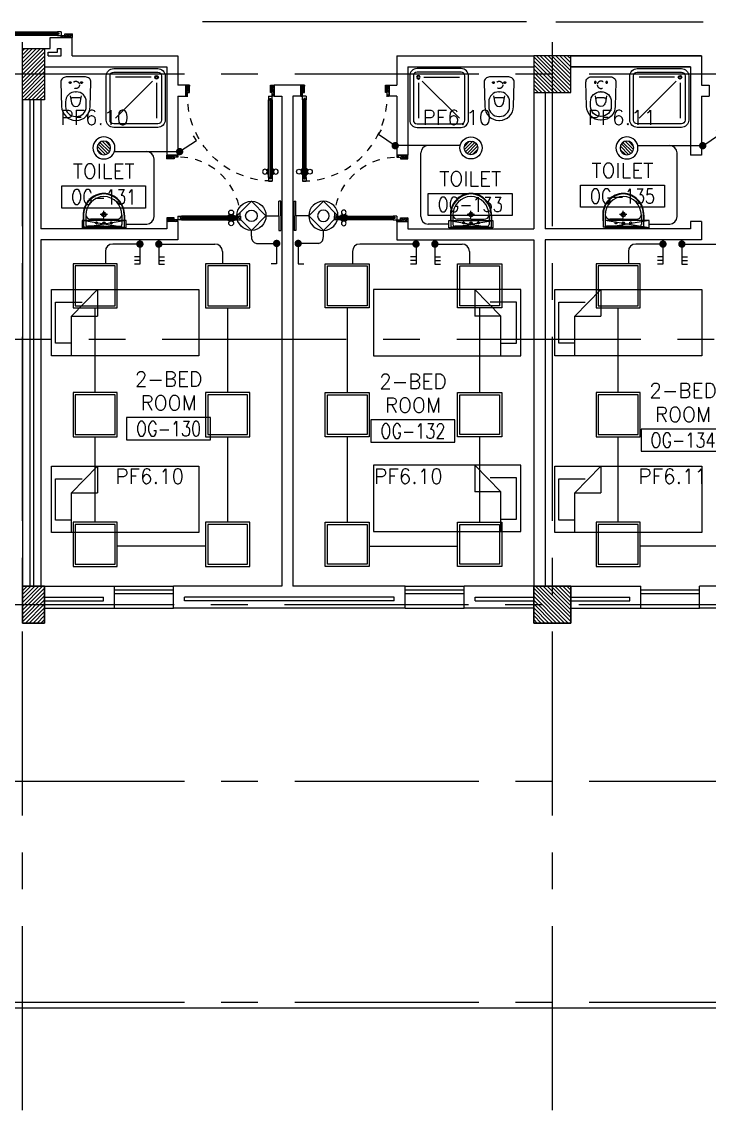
# Model space of a CAD drawing. Extents: x -0.3 to 93.5, y -1.1 to 78.4.
# Drawn here: x 50.62 to 59.96, y -1.11 to 13.66 of the extents above; entities that cross this region are included whole.
import ezdxf
from ezdxf.enums import TextEntityAlignment as Align

# ---------------------------------------------------------------- set-up
doc = ezdxf.new("R2010")
doc.units = 0
doc.header["$MEASUREMENT"] = 0
doc.header["$PDMODE"] = 34
for name, pattern in [('CENTERX2', [4, 2.5, -0.5, 0.5, -0.5]), ('DASHED', [0.75, 0.5, -0.25]), ('HIDDEN', [0.375, 0.25, -0.125]), ('HIDDEN2', [0.1875, 0.125, -0.0625])]:
    doc.linetypes.add(name, pattern=pattern)
doc.layers.get('0').update_dxf_attribs({"linetype": 'CONTINUOUS'})
doc.layers.get('DEFPOINTS').update_dxf_attribs({"linetype": 'CONTINUOUS'})
for name, color, linetype in [('AX-DIM', 11, 'CONTINUOUS'), ('AXES', 11, 'CENTERX2'), ('COL', 11, 'CONTINUOUS'), ('DOOR', 7, 'CONTINUOUS'), ('E-CLINE', 2, 'CONTINUOUS'), ('E-LEGEND', 3, 'CONTINUOUS'), ('E-LITE', 4, 'CONTINUOUS'), ('E-SWITCH', 4, 'CONTINUOUS'), ('E-TEXT', 4, 'CONTINUOUS'), ('FIX', 11, 'CONTINUOUS'), ('FUR', 11, 'CONTINUOUS'), ('HAT', 11, 'CONTINUOUS'), ('INSUL', 11, 'CONTINUOUS'), ('RM-BOX', 11, 'CONTINUOUS'), ('RM-NAME', 11, 'CONTINUOUS'), ('RM-NO', 11, 'CONTINUOUS'), ('WALL', 11, 'CONTINUOUS'), ('WIN', 11, 'CONTINUOUS')]:
    doc.layers.add(name, color=color, linetype=linetype)
doc.styles.add('ROMANS', font='ROMANS.shx', dxfattribs={"width": 0.6})
doc.dimstyles.new('STANDARD in', dxfattribs={"dimtxt": 0.24, "dimasz": 0.1, "dimexe": 0.07, "dimexo": 0.05, "dimgap": 0.05, "dimtad": 1, "dimdec": 0, "dimlfac": 1000, "dimzin": 0, "dimdsep": 46, "dimtxsty": 'ROMANS', "dimblk": 'ARCHTICK', "dimcen": 0.05, "dimdle": 0.05, "dimclrd": 7, "dimclre": 7, "dimclrt": 2, "dimadec": 0, "dimazin": 0, "dimtfac": 1, "dimtdec": 0, "dimtmove": 2, "dimatfit": 3, "dimldrblk": 'ARCHTICK', "dimfxl": 0, "dimtolj": 1, "dimtzin": 0, "dimarcsym": 0})

# ---------------------------------------------------------------- blocks, each defined once
blk = doc.blocks.new('_ARCHTICK')
at = {"color": 0, "linetype": 'ByBlock', "const_width": 0.15}
blk.add_lwpolyline([(-0.5, -0.5), (0.5, 0.5)], dxfattribs=at)
blk = doc.blocks.new('*D141')
at = {"layer": 'AX-DIM', "color": 7, "lineweight": -2, "ltscale": 0.3}
for p, q in [((91.482, 5.5), (92.202, 5.5)), ((92.132, 5.55), (92.132, 0.225)), ((49.537, 0.275), (92.202, 0.275))]:
    blk.add_line(p, q, dxfattribs=at)
at = {"layer": 'DEFPOINTS', "color": 0, "ltscale": 0.3}
for p in [(91.432, 5.5), (49.487, 0.275), (92.132, 0.275)]:
    blk.add_point(p, dxfattribs=at)
at = {"layer": 'AX-DIM', "color": 7, "lineweight": -2, "ltscale": 0.3, "xscale": 0.1, "yscale": 0.1, "zscale": 0.1}
for p, rotation in [((92.132, 5.5), 90), ((92.132, 0.275), 270)]:
    blk.add_blockref('_ARCHTICK', p, dxfattribs=dict(at, rotation=rotation))
at = {"layer": 'AX-DIM', "color": 2, "ltscale": 0.3, "insert": (91.962, 2.887), "char_height": 0.24, "attachment_point": 5, "rotation": 90, "style": 'ROMANS'}
blk.add_mtext('\\A1;5225', dxfattribs=at)
blk = doc.blocks.new('*X84')
at = {"color": 0}
for p, q in [((227929, 169910), (228408, 170390)), ((227929, 169963), (228355, 170390)), ((227929, 170017), (228302, 170390)), ((227929, 170070), (228249, 170390)), ((227929, 170123), (228196, 170390)), ((227929, 170176), (228143, 170390)), ((227929, 170229), (228090, 170390)), ((227929, 170282), (228037, 170390)), ((227929, 170335), (227984, 170390)), ((227961, 169890), (228429, 170357)), ((228014, 169890), (228429, 170304)), ((228067, 169890), (228429, 170251)), ((228120, 169890), (228429, 170198)), ((228173, 169890), (228429, 170145)), ((228226, 169890), (228429, 170092)), ((228279, 169890), (228429, 170039)), ((228332, 169890), (228429, 169986)), ((228385, 169890), (228429, 169933))]:
    blk.add_line(p, q, dxfattribs=at)
blk = doc.blocks.new('COL50')
at = {"layer": 'COL'}
blk.add_lwpolyline([(-250, 250), (-250, -250), (250, -250), (250, 250)], close=True, dxfattribs=at)
blk = doc.blocks.new('*X83')
at = {"color": 0}
for p, q in [((227929, 177123), (228395, 177590)), ((227929, 177176), (228342, 177590)), ((227929, 177229), (228289, 177590)), ((227929, 177282), (228236, 177590)), ((227929, 177335), (228183, 177590)), ((227929, 177388), (228130, 177590)), ((227929, 177441), (228077, 177590)), ((227929, 177494), (228024, 177590)), ((227929, 177547), (227971, 177590)), ((227948, 177090), (228429, 177570)), ((228001, 177090), (228429, 177517)), ((228054, 177090), (228429, 177464)), ((228107, 177090), (228429, 177411)), ((228161, 177090), (228429, 177358)), ((228214, 177090), (228429, 177305)), ((228267, 177090), (228429, 177252)), ((228320, 177090), (228429, 177199)), ((228373, 177090), (228429, 177146))]:
    blk.add_line(p, q, dxfattribs=at)
blk = doc.blocks.new('DOOR100')
at = {"layer": 'DOOR', "color": 0, "linetype": 'ByBlock'}
for p, q in [((-82, 1205), (-91, 1205)), ((-91, 1205), (-91, 1140)), ((-75, 1218), (-82, 1218)), ((-82, 1128), (-82, 1218)), ((-82, 1205), (-82, 1140)), ((-25, 1300), (-75, 1300)), ((-75, 1300), (-25, 1300)), ((-75, 1250), (-75, 1300)), ((-58, 1250), (-75, 1250)), ((-42, 1270), (-58, 1270)), ((-58, 1250), (-58, 1270)), ((-42, 1250), (-42, 1270)), ((-25, 1250), (-42, 1250)), ((-25, 1250), (-25, 1300)), ((-25, 1218), (-18, 1218)), ((-18, 1128), (-18, 1218)), ((-18, 1205), (-9, 1205)), ((-18, 1205), (-18, 1140)), ((-9, 1205), (-9, 1140)), ((-82, 1140), (-91, 1140)), ((-75, 1128), (-82, 1128)), ((-25, 1128), (-18, 1128)), ((-18, 1140), (-9, 1140)), ((-1200, 0), (-1200, 150)), ((-1200, 150), (-1175, 150)), ((-1200, 150), (-1200, 0)), ((-1175, 150), (-1175, 100)), ((-75, 200), (-58, 200)), ((-75, 150), (-75, 200)), ((-75, 150), (-25, 150)), ((-58, 200), (-58, 180)), ((-58, 180), (-42, 180)), ((-42, 200), (-25, 200)), ((-42, 180), (-42, 200)), ((-25, 200), (-25, 150)), ((0, 150), (-25, 150)), ((-25, 150), (-25, 100)), ((0, 150), (0, 0)), ((-1150, 0), (-1200, 0)), ((-1175, 100), (-1150, 100)), ((-1150, 100), (-1150, 0)), ((-50, 100), (-50, 0)), ((-25, 100), (-50, 100)), ((-50, 0), (0, 0))]:
    blk.add_line(p, q, dxfattribs=at)
at = {"layer": 'DOOR', "linetype": 'ByBlock'}
for p, q in [((-75, 1250), (-75, 200)), ((-58, 200), (-58, 1250)), ((-42, 200), (-42, 1250)), ((-25, 200), (-25, 1250)), ((0, 0), (0, 150))]:
    blk.add_line(p, q, dxfattribs=at)
at = {"layer": 'DOOR', "color": 9, "linetype": 'ByBlock'}
for p, q in [((-1150, 0), (-1200, 114)), ((-1150, 0), (-1200, 40)), ((-1150, 0), (-1163, 100)), ((-50, 0), (0, 114)), ((-50, 0), (-37, 100)), ((-50, 0), (0, 40))]:
    blk.add_line(p, q, dxfattribs=at)
at = {"layer": 'DOOR', "color": 0, "linetype": 'ByBlock'}
for centre in [(-124, 1173), (24, 1173)]:
    blk.add_circle(centre, 32.4, dxfattribs=at)
at = {"layer": 'DOOR', "linetype": 'HIDDEN', "ltscale": 0.5}
blk.add_arc((-25, 150), 1150, 90, 180.0001, dxfattribs=at)
at = {"layer": 'DOOR', "color": 9, "linetype": 'ByBlock'}
for centre, radius, start, end in [((-1150, 0), 154, 103.7142, 108.8947), ((-50, 0), 154, 71.1053, 76.2858), ((-1150, 0), 134, 100.72, 111.8402), ((-1150, 0), 94.4, 90, 121.9818), ((-1150, 0), 74.4, 90, 132.2236), ((-1150, 0), 54.4, 90, 156.7926), ((-1150, 0), 34.4, 90, 180), ((-1150, 0), 14.4, 90, 180), ((-50, 0), 94.4, 58.0182, 90), ((-50, 0), 74.4, 47.7764, 90), ((-50, 0), 54.4, 23.2074, 90), ((-50, 0), 34.4, 0, 90), ((-50, 0), 14.4, 0, 90), ((-50, 0), 134, 68.1598, 79.28), ((-50, 0), 114, 64.0838, 77.3774)]:
    blk.add_arc(centre, radius, start, end, dxfattribs=at)
blk = doc.blocks.new('DOOR90')
at = {"layer": 'DOOR', "color": 0, "linetype": 'ByBlock'}
for p, q in [((-150, 0), (-150, -25)), ((-150, 0), (0, 0)), ((0, -50), (0, 0)), ((-1000, -25), (-1000, -75)), ((-1000, -75), (-1000, -25)), ((-950, -25), (-1000, -25)), ((-950, -75), (-1000, -75)), ((-970, -42), (-970, -58)), ((-950, -42), (-970, -42)), ((-950, -58), (-970, -58)), ((-950, -25), (-950, -42)), ((-950, -58), (-950, -75)), ((-918, -25), (-918, -18)), ((-828, -18), (-918, -18)), ((-918, -75), (-918, -82)), ((-828, -82), (-918, -82)), ((-905, -18), (-905, -9)), ((-905, -9), (-840, -9)), ((-905, -18), (-840, -18)), ((-905, -82), (-905, -91)), ((-905, -82), (-840, -82)), ((-905, -91), (-840, -91)), ((-840, -18), (-840, -9)), ((-840, -82), (-840, -91)), ((-828, -25), (-828, -18)), ((-828, -75), (-828, -82)), ((-200, -42), (-200, -25)), ((-200, -25), (-150, -25)), ((-180, -42), (-200, -42)), ((-200, -75), (-200, -58)), ((-200, -58), (-180, -58)), ((-150, -75), (-200, -75)), ((-180, -58), (-180, -42)), ((-150, -75), (-150, -25)), ((-150, -25), (-100, -25)), ((-100, -25), (-100, -50)), ((-100, -50), (0, -50)), ((-150, -900), (-150, -875)), ((-150, -875), (-100, -875)), ((-100, -850), (0, -850)), ((-100, -875), (-100, -850)), ((0, -850), (0, -900)), ((0, -900), (-150, -900)), ((-150, -900), (0, -900))]:
    blk.add_line(p, q, dxfattribs=at)
at = {"layer": 'DOOR', "color": 9, "linetype": 'ByBlock'}
for p, q in [((0, -50), (-114, 0)), ((0, -50), (-40, 0)), ((0, -50), (-100, -37)), ((0, -850), (-114, -900)), ((0, -850), (-100, -863)), ((0, -850), (-40, -900))]:
    blk.add_line(p, q, dxfattribs=at)
at = {"layer": 'DOOR', "linetype": 'ByBlock'}
for p, q in [((-200, -25), (-950, -25)), ((-200, -42), (-950, -42)), ((-200, -58), (-950, -58)), ((-950, -75), (-200, -75))]:
    blk.add_line(p, q, dxfattribs=at)
at = {"layer": 'DOOR', "color": 0, "linetype": 'ByBlock'}
for centre in [(-873, 24), (-873, -124)]:
    blk.add_circle(centre, 32.4, dxfattribs=at)
at = {"layer": 'DOOR', "color": 9, "linetype": 'ByBlock'}
for centre, radius, start, end in [((0, -50), 154, 161.1053, 166.2858), ((0, -50), 134, 158.1598, 169.28), ((0, -50), 94.4, 148.0182, 180), ((0, -50), 74.4, 137.7764, 180), ((0, -50), 114, 154.0838, 167.3774), ((0, -50), 54.4, 113.2074, 180), ((0, -50), 34.4, 90, 180), ((0, -50), 14.4, 90, 180), ((0, -850), 134, 190.72, 201.8402), ((0, -850), 94.4, 180, 211.9818), ((0, -850), 74.4, 180, 222.2236), ((0, -850), 54.4, 180, 246.7926), ((0, -850), 34.4, 180, 270), ((0, -850), 14.4, 180, 270), ((0, -850), 154, 193.7142, 198.8947)]:
    blk.add_arc(centre, radius, start, end, dxfattribs=at)
at = {"layer": 'DOOR', "linetype": 'HIDDEN', "ltscale": 0.5}
blk.add_arc((-150, -25), 850, 180, 270, dxfattribs=at)
blk = doc.blocks.new('RM1')
at = {"layer": 'RM-BOX'}
blk.add_lwpolyline([(570, -200), (-570, -200), (-570, -500), (570, -500)], close=True, dxfattribs=at)
at = {"layer": 'RM-NAME', "style": 'ROMANS'}
for tag, p in [('ROOMNAME1', (0, 324)), ('ROOMNAME2', (0, 0))]:
    blk.add_attdef(tag, text='', height=200, dxfattribs=at).set_placement(p, align=Align.MIDDLE)
at = {"layer": 'RM-NO', "style": 'ROMANS', "width": 0.8}
blk.add_attdef('ROOMNO', text='', height=200, dxfattribs=at).set_placement((0, -350), align=Align.MIDDLE)
blk = doc.blocks.new('C11')
at = {"layer": 'HAT'}
h = blk.add_hatch(dxfattribs=at)
h.set_pattern_fill('ANSI31', color=256, scale=300, style=0)
h.set_pattern_definition([(45, (-248556.182, -75061.005), (-26.5165043, 26.5165043), [])])
h.paths.add_polyline_path([(300, 700), (0, 700), (0, 350), (300, 350)])
h.paths.add_polyline_path([(300, 350), (0, 350), (0, 0), (300, 0)])
at = {"layer": 'COL'}
blk.add_lwpolyline([(300, 700), (300, 0), (0, 0), (0, 700)], close=True, dxfattribs=at)
blk = doc.blocks.new('C-300')
at = {"layer": 'HAT', "linetype": 'ByBlock', "ltscale": 0.3}
h = blk.add_hatch(dxfattribs=at)
h.set_pattern_fill('ANSI31', color=8, scale=300, style=0)
h.set_pattern_definition([(45, (-258496.182, -82361.005), (-26.5165043, 26.5165043), [])])
h.paths.add_polyline_path([(300, 500), (0, 500), (0, 250), (300, 250)])
h.paths.add_polyline_path([(300, 250), (0, 250), (0, 0), (300, 0)])
at = {"layer": 'COL'}
blk.add_lwpolyline([(0, 500), (300, 500), (300, 0), (0, 0)], close=True, dxfattribs=at)
blk = doc.blocks.new('A$C272A55A0')
at = {"layer": 'DOOR', "color": 0, "linetype": 'ByBlock'}
for p, q in [((0, 900), (0, 1050)), ((50, 1050), (0, 1050)), ((50, 950), (50, 1050)), ((1750, 950), (1750, 1050)), ((1750, 1050), (1800, 1050)), ((1800, 1050), (1800, 900)), ((0, 900), (25, 900)), ((25, 950), (50, 950)), ((25, 900), (25, 950)), ((75, 900), (25, 900)), ((25, 850), (25, 900)), ((75, 900), (75, 850)), ((1725, 900), (1775, 900)), ((1725, 900), (1725, 850)), ((1775, 950), (1750, 950)), ((1775, 900), (1775, 950)), ((1800, 900), (1775, 900)), ((1775, 850), (1775, 900)), ((42, 850), (25, 850)), ((58, 870), (42, 870)), ((42, 870), (42, 850)), ((58, 850), (58, 870)), ((75, 850), (58, 850)), ((1725, 850), (1742, 850)), ((1742, 870), (1758, 870)), ((1742, 850), (1742, 870)), ((1758, 870), (1758, 850)), ((1758, 850), (1775, 850)), ((1718, 160), (1709, 160)), ((1709, 95), (1709, 160)), ((1725, 173), (1718, 173)), ((1718, 173), (1718, 83)), ((1718, 95), (1718, 160)), ((1775, 173), (1782, 173)), ((1782, 173), (1782, 83)), ((1782, 160), (1791, 160)), ((1782, 95), (1782, 160)), ((1791, 95), (1791, 160)), ((25, 50), (42, 50)), ((25, 50), (25, 0)), ((25, 0), (75, 0)), ((75, 0), (25, 0)), ((42, 50), (42, 30)), ((42, 30), (58, 30)), ((58, 50), (75, 50)), ((58, 50), (58, 30)), ((75, 50), (75, 0)), ((1718, 95), (1709, 95)), ((1725, 83), (1718, 83)), ((1742, 50), (1725, 50)), ((1725, 50), (1725, 0)), ((1775, 0), (1725, 0)), ((1725, 0), (1775, 0)), ((1742, 50), (1742, 30)), ((1758, 30), (1742, 30)), ((1775, 50), (1758, 50)), ((1758, 50), (1758, 30)), ((1775, 83), (1782, 83)), ((1775, 50), (1775, 0)), ((1782, 95), (1791, 95))]:
    blk.add_line(p, q, dxfattribs=at)
at = {"layer": 'DOOR', "color": 9, "linetype": 'ByBlock'}
for p, q in [((50, 1050), (0, 1010)), ((50, 1050), (0, 937)), ((50, 1050), (37, 950)), ((1750, 1050), (1800, 1010)), ((1750, 1050), (1800, 937)), ((1750, 1050), (1763, 950))]:
    blk.add_line(p, q, dxfattribs=at)
at = {"layer": 'DOOR', "linetype": 'ByBlock'}
for p, q in [((25, 850), (25, 50)), ((42, 850), (42, 50)), ((58, 850), (58, 50)), ((75, 50), (75, 850)), ((1725, 50), (1725, 850)), ((1742, 850), (1742, 50)), ((1758, 850), (1758, 50)), ((1775, 850), (1775, 50))]:
    blk.add_line(p, q, dxfattribs=at)
at = {"layer": 'DOOR', "color": 0, "linetype": 'ByBlock'}
for centre in [(1676, 128), (1824, 128)]:
    blk.add_circle(centre, 32.4, dxfattribs=at)
at = {"layer": 'DOOR', "color": 9, "linetype": 'ByBlock'}
for centre, radius, start, end in [((50, 1050), 34.4, 180, 270), ((50, 1050), 14.4, 180, 270), ((1750, 1050), 14.4, 270, 0), ((1750, 1050), 34.4, 270, 0), ((50, 1050), 54.4, 203.2074, 270), ((50, 1050), 74.4, 227.7764, 270), ((50, 1050), 94.4, 238.0182, 270), ((50, 1050), 114, 244.0838, 257.3774), ((50, 1050), 134, 248.1598, 259.28), ((50, 1050), 154, 251.1053, 256.2858), ((1750, 1050), 54.4, 270, 336.7926), ((1750, 1050), 74.4, 270, 312.2236), ((1750, 1050), 94.4, 270, 301.9818), ((1750, 1050), 114, 282.6226, 295.9162), ((1750, 1050), 134, 280.72, 291.8402), ((1750, 1050), 154, 283.7142, 288.8947)]:
    blk.add_arc(centre, radius, start, end, dxfattribs=at)
at = {"layer": 'DOOR', "linetype": 'HIDDEN', "ltscale": 0.5}
for centre, start, end in [((50, 851), 268.3174, 3.2965), ((1750, 851), 176.7035, 271.6826)]:
    blk.add_arc(centre, 851, start, end, dxfattribs=at)
at = {"layer": 'WALL', "linetype": 'ByBlock'}
blk.add_line((1800, 900), (1800, 1050), dxfattribs=at)
blk = doc.blocks.new('LAV1')
at = {"layer": 'FIX', "linetype": 'ByBlock', "ltscale": 0.3}
for p, q in [((-280, 210), (-275, 50)), ((-245, 210), (-245, 85)), ((245, 210), (245, 85)), ((280, 210), (275, 50)), ((0, 60), (-220, 60)), ((0, 60), (220, 60))]:
    blk.add_line(p, q, dxfattribs=at)
at = {"layer": 'FIX', "linetype": 'Continuous', "lineweight": 20}
for p, q in [((-275, 210), (-275, 50)), ((0, 155), (-181, 155)), ((0, 155), (181, 155)), ((275, 210), (275, 50)), ((0, 50), (-275, 50)), ((0, 50), (-252, 50)), ((0, 50), (252, 50)), ((0, 50), (275, 50))]:
    blk.add_line(p, q, dxfattribs=at)
at = {"layer": 'FIX', "linetype": 'DASHED', "lineweight": 20, "ltscale": 0.05}
for p, q in [((50, 220), (-50, 220)), ((0, 170), (0, 270)), ((0, 170), (0, 270))]:
    blk.add_line(p, q, dxfattribs=at)
at = {"layer": 'FIX', "lineweight": 20}
for p, q in [((16, 107), (-15, 107)), ((0, 92), (0, 123))]:
    blk.add_line(p, q, dxfattribs=at)
for centre, radius in [((0, 220), 29.5), ((0, 220), 22.5), ((0, 107), 15.5)]:
    blk.add_circle(centre, radius, dxfattribs=at)
at = {"layer": 'FIX', "linetype": 'HIDDEN', "lineweight": 20, "ltscale": 0.05}
for centre in [(-100, 107), (100, 107)]:
    blk.add_circle(centre, 12.4, dxfattribs=at)
at = {"layer": 'FIX', "linetype": 'ByBlock', "ltscale": 0.3}
for centre, radius, start, end in [((7, 220), 287, 91.3776, 182.0064), ((-7, 220), 287, 357.9936, 88.6224), ((-220, 85), 24.9, 179.7021, 269.9486), ((220, 85), 24.9, 270.0514, 0.2979)]:
    blk.add_arc(centre, radius, start, end, dxfattribs=at)
at = {"layer": 'FIX', "linetype": 'Continuous', "lineweight": 20}
for centre, radius, start, end in [((8, 217), 283, 91.6988, 181.351), ((8, 212), 253, 91.7328, 180.4884), ((-8, 217), 283, 358.649, 88.3012), ((-8, 212), 253, 359.5116, 88.2672), ((-179, 222), 66.9, 190.2006, 268.0786), ((179, 222), 66.9, 271.9214, 349.7994)]:
    blk.add_arc(centre, radius, start, end, dxfattribs=at)
blk = doc.blocks.new('SHR1')
at = {"layer": 'FIX'}
for p, q in [((-196, 196), (-700, 700)), ((-143, 218), (-143, 700)), ((-218, 143), (-700, 143))]:
    blk.add_line(p, q, dxfattribs=at)
for points in [[(-825, 125), (-825, 725, -0.414214), (-725, 825), (-125, 825, -0.414214), (-25, 725), (-25, 125, -0.414214), (-125, 25), (-725, 25, -0.414214)], [(-775, 125), (-775, 725, -0.414214), (-725, 775), (-125, 775, -0.414214), (-75, 725), (-75, 125, -0.414214), (-125, 75), (-725, 75, -0.414214)]]:
    blk.add_lwpolyline(points, format="xyb", close=True, dxfattribs=at)
for radius in [25, 15]:
    blk.add_circle((-143, 143), radius, dxfattribs=at)
blk = doc.blocks.new('WC1')
at = {"layer": 'FIX', "lineweight": 20}
for p, q in [((-210, 204), (-538, 194)), ((-727, 5), (-727, -5)), ((-674, 5), (-674, -5)), ((-534, 24), (-540, 0)), ((-540, 0), (-534, -24)), ((-475, 141), (-538, 141)), ((-395, 76), (-490, 60)), ((-339, 5), (-339, -5)), ((-538, -141), (-475, -141)), ((-490, -60), (-395, -76)), ((-538, -194), (-210, -204))]:
    blk.add_line(p, q, dxfattribs=at)
at = {"layer": 'FIX', "linetype": 'Continuous', "lineweight": 20}
blk.add_line((-420, -47), (-420, 45), dxfattribs=at)
at = {"layer": 'FIX', "lineweight": 20}
blk.add_lwpolyline([(-213, -204), (-210, -204, 0.414214), (-137, -131), (-137, 0), (-137, 131, 0.414214), (-210, 204)], format="xyb", dxfattribs=at)
at = {"layer": 'FIX', "linetype": 'HIDDEN2', "lineweight": 20, "ltscale": 0.3}
blk.add_circle((-245, 0), 49.8, dxfattribs=at)
at = {"layer": 'FIX', "linetype": 'HIDDEN', "lineweight": 20, "ltscale": 0.05}
for centre in [(-213, 78), (-213, -77)]:
    blk.add_circle(centre, 11.6, dxfattribs=at)
at = {"layer": 'FIX', "lineweight": 20}
for centre, radius, start, end in [((-538, 5), 189, 90, 180), ((-538, 5), 136, 90, 180), ((-473, -7), 68.2, 128.9242, 152.8468), ((-464, -18), 82, 108.496, 128.9242), ((-475, 5), 136, 360, 90), ((-538, -5), 189, 180, 270), ((-538, -5), 136, 180, 270), ((-473, 7), 68.2, 207.1532, 231.0758), ((-464, 18), 82, 231.0758, 251.504), ((-475, -5), 136, 270, 0)]:
    blk.add_arc(centre, radius, start, end, dxfattribs=at)
at = {"layer": 'FIX', "linetype": 'Continuous', "lineweight": 20}
for centre, start, end in [((-443, 46), 357.6662, 91.6121), ((-442, -46), 268.3879, 2.3338)]:
    blk.add_arc(centre, 22.3, start, end, dxfattribs=at)
blk = doc.blocks.new('*X49')
at = {"color": 0}
for p, q in [((21548.527, 18540.142), (21548.801, 18540.415)), ((21548.529, 18539.966), (21548.977, 18540.414)), ((21548.584, 18539.845), (21549.098, 18540.359)), ((21548.672, 18539.756), (21549.187, 18540.271)), ((21548.793, 18539.7), (21549.243, 18540.15)), ((21548.966, 18539.696), (21549.246, 18539.977))]:
    blk.add_line(p, q, dxfattribs=at)
blk = doc.blocks.new('SPOT')
at = {"layer": 'E-LITE'}
for radius in [0.6, 0.369]:
    blk.add_circle((0, 0), radius, dxfattribs=at)
at = {"layer": 'E-LITE', "color": 8}
blk.add_blockref('*X49', (-21548.886, -18540.056), dxfattribs=at)
blk = doc.blocks.new('MR20')
at = {"layer": 'E-LITE'}
for p, q in [((-300, 100), (-300, 0)), ((-300, 100), (-300, 0)), ((-300, 0), (300, 0)), ((-300, 0), (300, 0)), ((-300, 0), (300, 0)), ((-300, 0), (-300, 0)), ((300, 0), (300, 100)), ((300, 0), (300, 100)), ((300, 0), (300, 0))]:
    blk.add_line(p, q, dxfattribs=at)
at = {"layer": 'E-LITE', "color": 3}
blk.add_line((300, 100), (-300, 100), dxfattribs=at)
at = {"layer": 'E-LITE', "color": 8}
for p, q in [((300, 0), (-300, 100)), ((300, 100), (-300, 0))]:
    blk.add_line(p, q, dxfattribs=at)
blk = doc.blocks.new('NL')
at = {"layer": 'E-LEGEND'}
blk.add_line((0, -193), (25, -193), dxfattribs=at)
at = {"layer": 'E-LITE'}
for p, q in [((0, 5), (0, 203)), ((25, 203), (0, 203)), ((25, 5), (25, 203)), ((0, 5), (0, -193)), ((25, 5), (25, -193))]:
    blk.add_line(p, q, dxfattribs=at)
at = {"layer": 'E-LITE', "color": 2}
blk.add_line((201, 5), (25, 5), dxfattribs=at)
at = {"layer": 'E-LITE', "color": 5}
blk.add_circle((398, 5), 198, dxfattribs=at)
at = {"layer": 'E-SWITCH', "color": 2}
for p, q in [((201, 5), (398, 203)), ((398, 203), (596, 5)), ((398, -193), (201, 5)), ((596, 5), (398, -193))]:
    blk.add_line(p, q, dxfattribs=at)
at = {"layer": 'E-SWITCH'}
blk.add_circle((398, 5), 78.5, dxfattribs=at)
blk = doc.blocks.new('L42')
at = {"layer": 'E-LITE'}
for p, q in [((0.3, 0.3), (-0.3, 0.3)), ((-0.3, 0.3), (-0.3, -0.3)), ((0.3, -0.3), (0.3, 0.3)), ((-0.3, -0.3), (0.3, -0.3))]:
    blk.add_line(p, q, dxfattribs=at)
at = {"layer": 'E-LITE', "color": 8}
blk.add_lwpolyline([(-0.27, 0.27), (-0.27, -0.27), (0.27, -0.27), (0.27, 0.27)], close=True, dxfattribs=at)
blk = doc.blocks.new('1G1W')
for p, q in [((0, 0), (0.55, 0)), ((0.55, 0), (0.55, -0.15))]:
    blk.add_line(p, q)
at = {"const_width": 0.1}
blk.add_lwpolyline([(-0.05, 0, 1), (0.05, 0, 1)], format="xyb", close=True, dxfattribs=at)
blk = doc.blocks.new('3G1W')
for p, q in [((0, 0), (0.55, 0)), ((0.35, 0), (0.35, -0.15)), ((0.45, 0), (0.45, -0.15)), ((0.55, 0), (0.55, -0.15))]:
    blk.add_line(p, q)
at = {"const_width": 0.1}
blk.add_lwpolyline([(-0.05, 0, 1), (0.05, 0, 1)], format="xyb", close=True, dxfattribs=at)

msp = doc.modelspace()

# ---------------------------------------------------------------- linework, layer by layer
at = {"layer": 'AXES'}
for p, q in [((57.8324, -1.1143), (57.8324, 77.6984)), ((50.6324, -1.1143), (50.6324, 77.3484)), ((92.8324, 12.95), (40.7424, 12.95)), ((83.0324, 9.35), (40.7424, 9.35)), ((22.1924, 5.75), (92.8324, 5.75)), ((92.8324, 3.35), (40.7424, 3.35)), ((92.8324, 0.35), (40.7424, 0.35))]:
    msp.add_line(p, q, dxfattribs=at)
at = {"layer": 'COL'}
msp.add_lwpolyline([(58.0824, 6), (58.0824, 5.5), (57.5824, 5.5), (57.5824, 6)], close=True, dxfattribs=at)
at = {"layer": 'E-CLINE', "color": 4}
for p, q in [((54.1898, 13.6619), (53.0801, 13.6619)), ((57.4801, 13.6619), (54.1898, 13.6619)), ((57.8801, 13.6619), (59.8801, 13.6619)), ((56.0441, 11.0162), (56.0441, 11.8819)), ((59.5269, 11.0162), (59.5269, 11.8812)), ((52.4206, 11.0162), (52.4206, 11.7988)), ((52.0415, 10.9162), (52.3206, 10.9162)), ((56.4232, 10.9162), (56.1441, 10.9162)), ((59.1478, 10.9162), (59.4269, 10.9162)), ((51.6199, 8.6295), (51.6199, 9.7768)), ((53.4199, 9.7768), (53.4199, 8.6295)), ((55.0449, 9.7768), (55.0449, 8.6295)), ((56.8449, 8.6295), (56.8449, 9.7768)), ((58.7262, 8.6295), (58.7262, 9.7768)), ((51.6199, 6.8675), (51.6199, 8.0295)), ((53.4199, 8.0295), (53.4199, 6.8675)), ((55.0449, 8.0295), (55.0449, 6.8675)), ((56.8449, 6.8675), (56.8449, 8.0295)), ((58.7262, 6.8675), (58.7262, 8.0295)), ((53.1199, 6.5411), (51.9199, 6.5411)), ((55.3449, 6.5411), (56.5449, 6.5411)), ((60.2262, 6.5411), (59.0262, 6.5411))]:
    msp.add_line(p, q, dxfattribs=at)
for centre, start, end in [((56.1441, 11.8819), 90, 180), ((59.4269, 11.8812), 0, 90), ((52.3206, 11.7988), 0, 90), ((52.3206, 11.0162), 270, 0), ((56.1441, 11.0162), 180, 270), ((59.4269, 11.0162), 270, 0)]:
    msp.add_arc(centre, 0.1, start, end, dxfattribs=at)
at = {"layer": 'E-LITE', "linetype": 'ByBlock', "ltscale": 0.3}
for p, q in [((53.743, 10.7526), (53.743, 10.83)), ((54.7217, 10.7526), (54.7217, 10.83))]:
    msp.add_line(p, q, dxfattribs=at)
at = {"layer": 'E-SWITCH', "color": 4}
for p, q in [((56.5851, 11.9819), (55.6718, 11.9819)), ((58.9859, 11.9812), (59.8992, 11.9812)), ((51.8796, 11.8988), (52.7449, 11.8988)), ((52.2034, 10.6441), (51.8587, 10.6441)), ((52.5101, 10.6441), (53.2483, 10.6441)), ((53.8105, 10.6526), (54.0861, 10.6526)), ((54.6543, 10.6526), (54.3786, 10.6526)), ((55.9546, 10.6441), (55.2164, 10.6441)), ((56.2613, 10.6441), (56.606, 10.6441)), ((59.3098, 10.6441), (58.965, 10.6441)), ((59.6165, 10.6441), (60.3546, 10.6441)), ((51.7587, 10.5441), (51.7587, 10.3768)), ((53.3483, 10.5441), (53.3483, 10.3768)), ((55.1164, 10.5441), (55.1164, 10.3768)), ((56.706, 10.5441), (56.706, 10.3768)), ((58.865, 10.5441), (58.865, 10.3768))]:
    msp.add_line(p, q, dxfattribs=at)
for centre, radius, start, end in [((51.8587, 10.5441), 0.1, 90, 180), ((53.2483, 10.5441), 0.1, 0, 90), ((53.832, 10.7399), 0.0899, 171.85009, 256.1475), ((54.6327, 10.7399), 0.0899, 283.8525, 8.14991), ((55.2164, 10.5441), 0.1, 90, 180), ((56.606, 10.5441), 0.1, 0, 90), ((58.965, 10.5441), 0.1, 90, 180)]:
    msp.add_arc(centre, radius, start, end, dxfattribs=at)
at = {"layer": 'FUR'}
for p, q in [((51.0274, 10.0269), (53.0274, 10.0269)), ((51.0274, 9.1269), (51.0274, 10.0269)), ((51.299, 9.6657), (51.6524, 10.0269)), ((51.6524, 10.0269), (51.6524, 9.6657)), ((53.0274, 10.0269), (53.0274, 9.1269)), ((57.4019, 10.0269), (55.4019, 10.0269)), ((55.4019, 10.0269), (55.4019, 9.1269)), ((56.7768, 10.0269), (56.7768, 9.6657)), ((57.1302, 9.6657), (56.7768, 10.0269)), ((57.4019, 9.1269), (57.4019, 10.0269)), ((57.8647, 10.0269), (59.8647, 10.0269)), ((57.8647, 9.1269), (57.8647, 10.0269)), ((58.1363, 9.6657), (58.4897, 10.0269)), ((58.4897, 10.0269), (58.4897, 9.6657)), ((59.8647, 10.0269), (59.8647, 9.1269)), ((51.0828, 9.8547), (51.4425, 9.8547)), ((51.0828, 9.2968), (51.0828, 9.8547)), ((57.3464, 9.8547), (56.9867, 9.8547)), ((57.3464, 9.2968), (57.3464, 9.8547)), ((57.9201, 9.8547), (58.2798, 9.8547)), ((57.9201, 9.2968), (57.9201, 9.8547)), ((51.299, 9.6657), (51.6524, 9.6657)), ((51.299, 9.1269), (51.299, 9.6657)), ((57.1302, 9.6657), (56.7768, 9.6657)), ((57.1302, 9.1269), (57.1302, 9.6657)), ((58.1363, 9.6657), (58.4897, 9.6657)), ((58.1363, 9.1269), (58.1363, 9.6657)), ((51.299, 9.2968), (51.0828, 9.2968)), ((57.1302, 9.2968), (57.3464, 9.2968)), ((58.1363, 9.2968), (57.9201, 9.2968)), ((53.0274, 9.1269), (51.0274, 9.1269)), ((55.4019, 9.1269), (57.4019, 9.1269)), ((59.8647, 9.1269), (57.8647, 9.1269)), ((51.0274, 7.628), (53.0274, 7.628)), ((51.0274, 6.728), (51.0274, 7.628)), ((51.299, 7.2669), (51.6524, 7.628)), ((51.6524, 7.628), (51.6524, 7.2669)), ((53.0274, 7.628), (53.0274, 6.728)), ((57.4019, 7.6407), (55.4019, 7.6407)), ((55.4019, 7.6407), (55.4019, 6.7407)), ((56.7768, 7.6407), (56.7768, 7.2796)), ((57.1302, 7.2796), (56.7768, 7.6407)), ((57.4019, 6.7407), (57.4019, 7.6407)), ((57.8647, 7.628), (59.8647, 7.628)), ((57.8647, 6.728), (57.8647, 7.628)), ((58.1363, 7.2669), (58.4897, 7.628)), ((58.4897, 7.628), (58.4897, 7.2669)), ((59.8647, 7.628), (59.8647, 6.728)), ((51.0828, 7.4559), (51.4425, 7.4559)), ((51.0828, 6.8979), (51.0828, 7.4559)), ((57.3464, 7.4686), (56.9867, 7.4686)), ((57.3464, 6.9106), (57.3464, 7.4686)), ((57.9201, 7.4559), (58.2798, 7.4559)), ((57.9201, 6.8979), (57.9201, 7.4559)), ((51.299, 7.2669), (51.6524, 7.2669)), ((51.299, 6.728), (51.299, 7.2669)), ((57.1302, 7.2796), (56.7768, 7.2796)), ((57.1302, 6.7407), (57.1302, 7.2796)), ((58.1363, 7.2669), (58.4897, 7.2669)), ((58.1363, 6.728), (58.1363, 7.2669)), ((51.299, 6.8979), (51.0828, 6.8979)), ((57.1302, 6.9106), (57.3464, 6.9106)), ((58.1363, 6.8979), (57.9201, 6.8979)), ((53.0274, 6.728), (51.0274, 6.728)), ((55.4019, 6.7407), (57.4019, 6.7407)), ((59.8647, 6.728), (57.8647, 6.728))]:
    msp.add_line(p, q, dxfattribs=at)
at = {"layer": 'INSUL'}
for p, q in [((51.1074, 13.25), (51.1074, 13.3)), ((51.1074, 13.3), (51.1574, 13.3)), ((51.1574, 13.2), (51.1574, 13.3)), ((50.9824, 13.25), (51.1074, 13.25)), ((50.9824, 13.2), (50.9824, 13.25)), ((50.9824, 13.2), (51.1574, 13.2)), ((50.7324, 12.6), (50.7324, 6)), ((50.7824, 12.6), (50.7824, 6)), ((50.9324, 5.85), (51.7324, 5.85)), ((50.9324, 5.8), (51.7324, 5.8)), ((51.7324, 5.8), (51.7324, 5.85)), ((55.6824, 5.85), (52.8324, 5.85)), ((52.8324, 5.8), (52.8324, 5.85)), ((55.6824, 5.8), (52.8324, 5.8)), ((55.6824, 5.8), (55.6824, 5.85)), ((56.7824, 5.85), (57.5824, 5.85)), ((56.7824, 5.8), (56.7824, 5.85)), ((56.7824, 5.8), (57.5824, 5.8)), ((58.0824, 5.85), (58.8824, 5.85)), ((58.0824, 5.8), (58.8824, 5.8)), ((58.8824, 5.8), (58.8824, 5.85))]:
    msp.add_line(p, q, dxfattribs=at)
at = {"layer": 'WALL'}
for p, q in [((51.0074, 13.3), (51.0074, 13.45)), ((51.0074, 13.45), (51.3074, 13.45)), ((51.3074, 13.2), (51.3074, 13.45)), ((50.6324, 13.3), (51.0074, 13.3)), ((50.6324, 13.2), (50.6324, 13.3)), ((50.6324, 13.2), (50.6324, 13.3)), ((51.3074, 13.2), (51.8324, 13.2)), ((52.7449, 13.2), (52.7449, 12.8)), ((55.7204, 13.2), (55.7204, 12.8)), ((59.8574, 13.2), (59.8574, 12.8)), ((50.9324, 13.05), (51.8324, 13.05)), ((50.9324, 13.05), (52.5949, 13.05)), ((52.5949, 13.05), (52.5949, 11.85)), ((55.8704, 13.05), (55.8704, 11.85)), ((59.7074, 13.05), (59.7074, 11.85)), ((52.8511, 12.8), (52.7449, 12.8)), ((55.6136, 12.8), (55.7204, 12.8)), ((50.6324, 12.6), (50.6324, 6)), ((50.8824, 12.6), (50.8824, 10.85)), ((52.7449, 12.65), (52.7449, 11.85)), ((54.1574, 12.65), (54.1574, 6)), ((54.3074, 12.65), (54.3074, 6)), ((55.7204, 12.65), (55.7204, 11.85)), ((57.5824, 12.7), (57.5824, 10.85)), ((57.7324, 12.7), (57.7324, 10.85)), ((59.8574, 12.65), (59.8574, 11.85)), ((52.7449, 11.85), (52.5949, 11.85)), ((55.7204, 11.85), (55.8704, 11.85)), ((59.8574, 11.85), (59.7074, 11.85)), ((52.5944, 10.95), (52.5944, 10.85)), ((52.7449, 10.95), (52.5949, 10.95)), ((52.7444, 10.95), (52.7444, 10.7)), ((55.7204, 10.95), (55.8704, 10.95)), ((55.7204, 10.95), (55.7204, 10.7)), ((55.8704, 10.95), (55.8704, 10.85)), ((59.8574, 10.95), (59.7074, 10.95)), ((59.7074, 10.95), (59.7074, 10.85)), ((59.8574, 10.95), (59.8574, 10.7)), ((52.5944, 10.85), (50.8824, 10.85)), ((55.8704, 10.85), (57.5824, 10.85)), ((59.7074, 10.85), (57.7324, 10.85)), ((50.8824, 10.7), (50.8824, 6)), ((52.7444, 10.7), (50.8824, 10.7)), ((55.7204, 10.7), (57.5824, 10.7)), ((57.5824, 10.7), (57.5824, 6)), ((59.8574, 10.7), (57.7324, 10.7)), ((57.7324, 10.7), (57.7324, 6)), ((50.9324, 6), (51.8824, 6)), ((51.8824, 5.7), (51.8824, 6)), ((52.6824, 5.7), (52.6824, 6)), ((54.1574, 6), (52.6824, 6)), ((55.8324, 6), (54.3074, 6)), ((55.8324, 5.7), (55.8324, 6)), ((56.6324, 5.7), (56.6324, 6)), ((57.5824, 6), (56.6324, 6)), ((58.0824, 6), (59.0324, 6)), ((59.0324, 5.7), (59.0324, 6)), ((59.8324, 5.7), (59.8324, 6)), ((61.2699, 6), (59.8324, 6)), ((50.9324, 5.7), (51.8824, 5.7)), ((55.8324, 5.7), (52.6824, 5.7)), ((57.5824, 5.7), (56.6324, 5.7)), ((58.0824, 5.7), (59.0324, 5.7)), ((63.0324, 5.7), (59.8324, 5.7))]:
    msp.add_line(p, q, dxfattribs=at)
at = {"layer": 'WALL', "linetype": 'ByBlock'}
for p, q in [((51.3074, 13.2), (52.7449, 13.2)), ((55.7204, 13.2), (57.5824, 13.2)), ((58.0824, 13.2), (59.8574, 13.2)), ((59.8574, 13.2), (58.0824, 13.2)), ((55.8704, 13.05), (57.5824, 13.05)), ((58.0824, 13.05), (59.7074, 13.05)), ((59.7074, 13.05), (58.0824, 13.05)), ((52.8511, 12.65), (52.8511, 12.8)), ((54.0511, 12.65), (54.0511, 12.8)), ((54.4136, 12.8), (54.0511, 12.8)), ((54.4136, 12.65), (54.4136, 12.8)), ((55.6136, 12.65), (55.6136, 12.8)), ((59.8574, 12.8), (59.9636, 12.8)), ((52.7449, 12.65), (52.8511, 12.65)), ((54.0511, 12.65), (54.1574, 12.65)), ((54.4136, 12.65), (54.3074, 12.65)), ((55.7204, 12.65), (55.6136, 12.65)), ((59.8574, 12.65), (59.9636, 12.65))]:
    msp.add_line(p, q, dxfattribs=at)
at = {"layer": 'WALL', "color": 2, "linetype": 'ByBlock'}
msp.add_line((59.9636, 12.8), (59.9636, 12.65), dxfattribs=at)
at = {"layer": 'WALL', "linetype": 'ByBlock', "ltscale": 0.3}
for points in [[(50.9324, 12.6), (50.6324, 12.6), (50.6324, 13.3), (50.9324, 13.3)], [(57.5824, 12.7), (58.0824, 12.7), (58.0824, 13.2), (57.5824, 13.2)], [(50.6324, 5.5), (50.9324, 5.5), (50.9324, 6), (50.6324, 6)], [(57.5824, 5.5), (58.0824, 5.5), (58.0824, 6), (57.5824, 6)]]:
    msp.add_lwpolyline(points, close=True, dxfattribs=at)
at = {"layer": 'WIN'}
for p, q in [((51.8824, 6), (52.6824, 6)), ((51.8824, 5.95), (52.6824, 5.95)), ((55.8324, 6), (56.6324, 6)), ((55.8324, 5.95), (56.6324, 5.95)), ((59.0324, 5.95), (59.8324, 5.95)), ((51.8824, 5.9), (52.6824, 5.9)), ((55.8324, 5.9), (56.6324, 5.9)), ((59.0324, 5.9), (59.8324, 5.9)), ((51.8824, 5.7), (52.6824, 5.7)), ((55.8324, 5.7), (56.6324, 5.7)), ((59.0324, 5.7), (59.8324, 5.7))]:
    msp.add_line(p, q, dxfattribs=at)

# ---------------------------------------------------------------- block references
at = {"layer": 'COL', "linetype": 'ByBlock', "xscale": 0.0009999999892897904, "yscale": 0.000999999996565748, "zscale": 0.001}
msp.add_blockref('C11', (50.6324, 12.6), dxfattribs=at)
at = {"layer": 'COL', "xscale": 0.0009999999892897904, "yscale": 0.000999999996565748, "zscale": 0.001, "rotation": 180}
msp.add_blockref('COL50', (57.8324, 12.95), dxfattribs=at)
at = {"layer": 'COL', "color": 6, "linetype": 'ByBlock', "ltscale": 0.3, "xscale": 0.0009999999892897904, "yscale": 0.000999999996565748, "zscale": 0.001}
msp.add_blockref('C-300', (50.6324, 5.5), dxfattribs=at)
at = {"layer": 'DOOR', "color": 0, "linetype": 'ByBlock', "yscale": 0.000999999996565748, "zscale": 0.001}
for name, p, xscale, rotation in [('A$C272A55A0', (50.257, 13.45), -0.000999999996565748, 270), ('DOOR100', (54.0511, 12.8), -0.0009999999892897904, 180), ('DOOR100', (54.4136, 12.8), 0.0009999999892897904, 180), ('DOOR90', (52.5949, 10.95), 0.0009999999892897904, 180), ('DOOR90', (55.8704, 10.95), -0.0009999999892897904, 180)]:
    msp.add_blockref(name, p, dxfattribs=dict(at, xscale=xscale, rotation=rotation))
at = {"layer": 'E-LITE', "rotation": 180}
for name, p, xscale, yscale, zscale in [('SPOT', (51.7386, 11.95), -0.25, 0.25, 0.25), ('SPOT', (56.7261, 11.95), 0.25, 0.25, 0.25), ('SPOT', (58.8449, 11.95), -0.25, 0.25, 0.25), ('NL', (54.1413, 11.0327), 0.0009999999892897904, 0.0009999999892897904, 0.001), ('NL', (54.3234, 11.0327), -0.0009999999892897904, 0.0009999999892897904, 0.001)]:
    msp.add_blockref(name, p, dxfattribs=dict(at, xscale=xscale, yscale=yscale, zscale=zscale))
at = {"layer": 'E-LITE', "yscale": 0.0009999999892897904, "zscale": 0.001}
for p, xscale in [((51.7415, 10.8662), 0.0009999999892897904), ((56.7232, 10.8662), -0.0009999999892897904), ((58.8478, 10.8662), 0.0009999999892897904)]:
    msp.add_blockref('MR20', p, dxfattribs=dict(at, xscale=xscale))
at = {"layer": 'E-LITE', "rotation": 180}
for p in [(51.6199, 10.0768), (53.4199, 10.0768), (58.7262, 10.0768), (51.6199, 8.3295), (53.4199, 8.3295), (58.7262, 8.3295), (51.6199, 6.5675), (53.4199, 6.5675), (58.7262, 6.5675)]:
    msp.add_blockref('L42', p, dxfattribs=at)
at = {"layer": 'E-LITE', "xscale": -1, "rotation": 180}
for p in [(55.0449, 10.0768), (56.8449, 10.0768), (55.0449, 8.3295), (56.8449, 8.3295), (55.0449, 6.5675), (56.8449, 6.5675)]:
    msp.add_blockref('L42', p, dxfattribs=at)
at = {"layer": 'E-SWITCH', "color": 4, "yscale": 0.5, "zscale": 0.5}
for name, p, xscale, rotation in [('1G1W', (55.6967, 11.9795), 0.5, 146.3484999223702), ('1G1W', (59.8743, 11.9795), -0.5, 213.6515000776298), ('1G1W', (52.768, 11.8999), -0.5, 213.6515000776298), ('3G1W', (52.2284, 10.6441), 0.5, 270), ('3G1W', (52.4851, 10.6441), -0.5, 90), ('1G1W', (54.0861, 10.6526), 0.5, 270), ('1G1W', (54.3786, 10.6526), -0.5, 90), ('3G1W', (55.9796, 10.6441), 0.5, 270), ('3G1W', (56.2363, 10.6441), -0.5, 90), ('3G1W', (59.3348, 10.6441), 0.5, 270), ('3G1W', (59.5915, 10.6441), -0.5, 90)]:
    msp.add_blockref(name, p, dxfattribs=dict(at, xscale=xscale, rotation=rotation))
at = {"layer": 'FIX', "yscale": 0.000999999996565748, "zscale": 0.001}
for name, p, xscale, rotation in [('SHR1', (52.5969, 13.052), 0.000999999996565748, 90), ('SHR1', (55.8684, 13.052), -0.000999999996565748, 270), ('SHR1', (59.7094, 13.052), 0.000999999996565748, 90), ('WC1', (51.3586, 13.05), 0.000999999996565748, 90), ('WC1', (57.1093, 13.05), 0.000999999996565748, 90), ('WC1', (58.4919, 13.052), -0.000999999996565748, 270)]:
    msp.add_blockref(name, p, dxfattribs=dict(at, xscale=xscale, rotation=rotation))
at = {"layer": 'FIX', "linetype": 'ByBlock', "ltscale": 0.3, "xscale": 0.0009999999892897904, "yscale": 0.000999999996565748, "zscale": 0.001}
for p in [(51.7386, 10.825), (56.7264, 10.825), (58.7959, 10.825)]:
    msp.add_blockref('LAV1', p, dxfattribs=at)
at = {"layer": 'HAT', "xscale": -0.0009999999892897904, "yscale": 0.000999999996565748, "zscale": 0.001, "rotation": 180}
for name in ['*X84', '*X83']:
    msp.add_blockref(name, (-170.3462, 183.0897), dxfattribs=at)
at = {"layer": 'RM-NAME'}
ref = msp.add_blockref('RM1', (51.7359, 11.6333), dxfattribs=dict(at, xscale=-0.0009999999892897904, yscale=0.000999999996565748, zscale=0.001))
ref.add_attrib('ROOMNO', 'OG-131', dxfattribs={"layer": 'RM-NO', "height": 0.2, "style": 'ROMANS', "width": 0.8}).set_placement((51.7359, 11.2833), align=Align.MIDDLE)
ref.add_attrib('ROOMNAME2', 'TOILET', dxfattribs={"height": 0.2, "style": 'ROMANS'}).set_placement((51.7359, 11.6333), align=Align.MIDDLE)
ref = msp.add_blockref('RM1', (58.7838, 11.6445), dxfattribs=dict(at, xscale=-0.0009999999892897904, yscale=0.000999999996565748, zscale=0.001))
ref.add_attrib('ROOMNO', 'OG-135', dxfattribs={"layer": 'RM-NO', "height": 0.2, "style": 'ROMANS', "width": 0.8}).set_placement((58.7838, 11.2945), align=Align.MIDDLE)
ref.add_attrib('ROOMNAME2', 'TOILET', dxfattribs={"height": 0.2, "style": 'ROMANS'}).set_placement((58.7838, 11.6445), align=Align.MIDDLE)
ref = msp.add_blockref('RM1', (56.716, 11.5315), dxfattribs=dict(at, xscale=-0.0009999999892897904, yscale=0.000999999996565748, zscale=0.001))
ref.add_attrib('ROOMNO', 'OG-133', dxfattribs={"layer": 'RM-NO', "height": 0.2, "style": 'ROMANS', "width": 0.8}).set_placement((56.716, 11.1815), align=Align.MIDDLE)
ref.add_attrib('ROOMNAME2', 'TOILET', dxfattribs={"height": 0.2, "style": 'ROMANS'}).set_placement((56.716, 11.5315), align=Align.MIDDLE)
at = {"layer": 'RM-NAME', "xscale": 0.0009999999892897904, "yscale": 0.000999999996565748, "zscale": 0.001}
for p, values in [((52.6179, 8.488), {'ROOMNO': 'OG-130', 'ROOMNAME2': 'ROOM', 'ROOMNAME1': '2-BED'}), ((55.9377, 8.4564), {'ROOMNO': 'OG-132', 'ROOMNAME2': 'ROOM', 'ROOMNAME1': '2-BED'}), ((59.6067, 8.331), {'ROOMNO': 'OG-134', 'ROOMNAME2': 'ROOM', 'ROOMNAME1': '2-BED'})]:
    msp.add_blockref('RM1', p, dxfattribs=at).add_auto_attribs(values)

# ---------------------------------------------------------------- texts
at = {"layer": 'E-TEXT', "color": 4, "style": 'ROMANS'}
for s, p in [(' PF6.10', (51.0097, 12.2631)), (' PF6.10', (55.9312, 12.2631)), (' PF6.11', (58.1722, 12.2631)), (' PF6.10', (51.7574, 7.3913)), (' PF6.10', (55.2721, 7.3913)), (' PF6.11', (58.8638, 7.3913))]:
    msp.add_text(s, height=0.2, dxfattribs=at).set_placement(p)

# ---------------------------------------------------------------- dimensions: what is measured, and where the dimension line sits
at = {"layer": 'AX-DIM'}
dim = msp.add_linear_dim(base=(92.1324, 0.275), p1=(91.4324, 5.5), p2=(49.4874, 0.275), angle=270, dimstyle='STANDARD in', dxfattribs=at)
dim.commit()
dim.dimension.update_dxf_attribs({"geometry": '*D141', "text_midpoint": (91.9624, 2.8875)})

doc.saveas('drawing.dxf')
